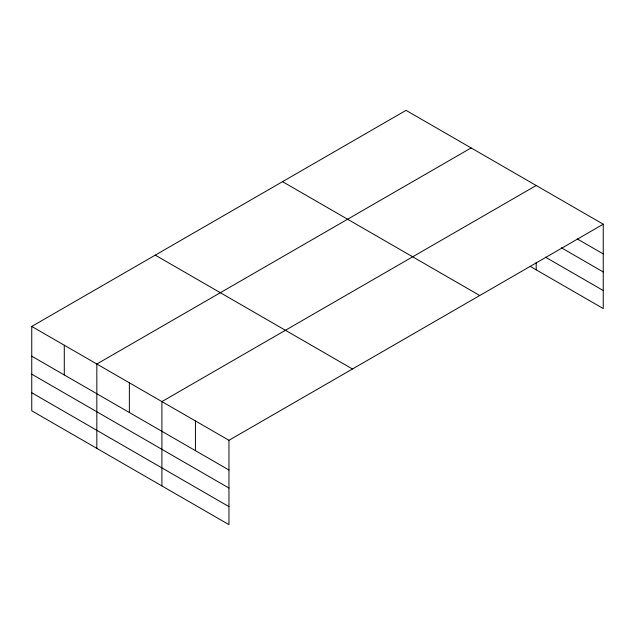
<?xml version="1.0" encoding="UTF-8"?>
<svg xmlns="http://www.w3.org/2000/svg" width="635" height="635" viewBox="0 0 635 635"><rect width="100%" height="100%" fill="white"/><g stroke="black" fill="none" stroke-linecap="round" stroke-linejoin="round"><path stroke-width="0.95" d="M603.25 224.211L406.043 110.355L31.75 326.446L31.75 410.789L228.957 524.645L228.957 440.301L603.25 224.211L603.25 308.554L530.201 266.382M471.122 147.923L96.83 364.022L96.83 448.366M536.202 185.499L161.909 401.59L161.909 485.934M577.271 238.927L603.25 253.929M561.34 247.761L603.25 271.955M545.417 257.135L603.25 290.528M282.527 181.666L479.735 295.521M155.265 255.135L352.473 368.991M31.75 326.446L228.957 440.301M31.75 356.164L228.957 470.019M31.75 374.19L228.957 488.045M31.75 392.763L228.957 506.619M536.202 262.255L536.202 269.843M195.437 420.949L195.437 450.667M129.365 382.802L129.365 412.52M64.286 345.234L64.286 374.952"/></g></svg>
